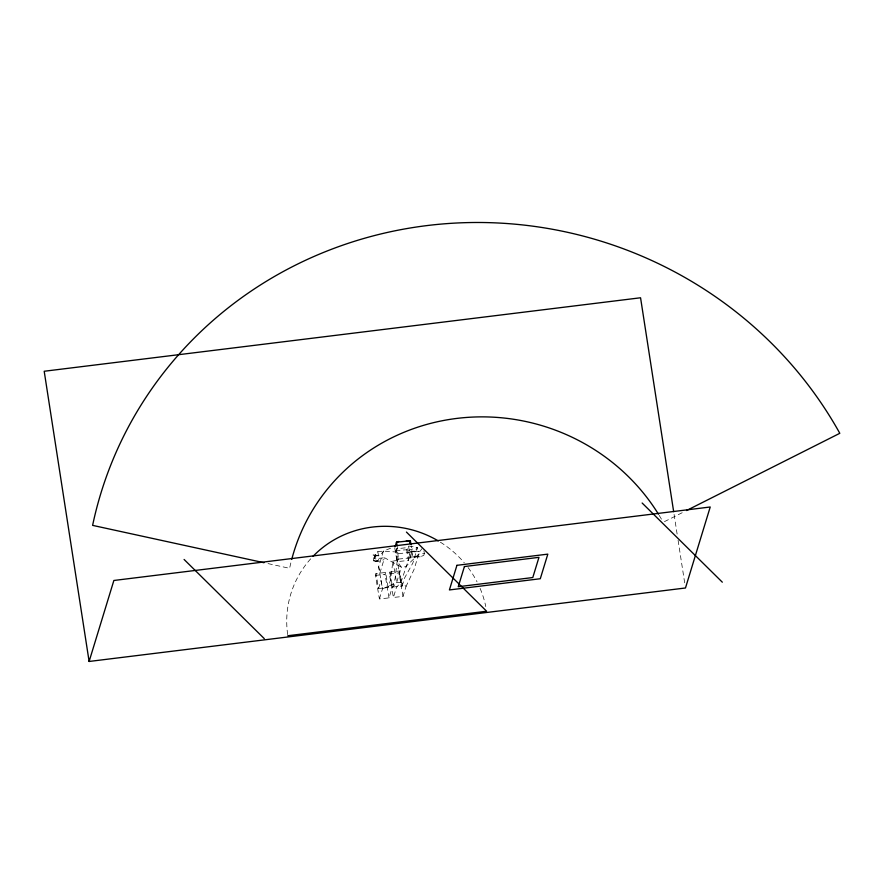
<?xml version="1.0" encoding="UTF-8"?>
<svg xmlns="http://www.w3.org/2000/svg" width="884" height="884" viewBox="0 0 884 884"><rect width="100%" height="100%" fill="white"/><g stroke="black" fill="none" stroke-linecap="round" stroke-linejoin="round"><path stroke-width="0.66" stroke-dasharray="4.42 3.31" d="M394.75 547.903L396.695 559.373L398.353 559.097L397.358 547.295M408.596 546.434L410.541 557.903L412.198 557.638L411.204 545.837M389.977 572.036L392.529 587.086L402.143 586.07L399.59 571.02L389.977 572.036L389.402 573.926L393.391 597.451L403.005 596.435L406.076 586.379L400.949 582.269L397.259 560.544L392.894 560.997L390.662 579.374L388.164 587.54L378.551 588.556L375.998 573.517L385.612 572.5L388.164 587.54M397.259 560.544L395.026 578.909L392.529 587.086M374.949 560.964L373.7 560.843L373.026 555.008L374.275 555.13L374.628 556.08L374.772 561.616L380.396 561.02L383.988 559.605M377.811 551.671L378.938 558.312L378.363 560.202L374.772 561.616L374.628 556.08L377.811 551.671L383.435 551.086L395.966 551.981L397.38 561.627L401.336 567.174L396.584 582.733L392.098 587.849L389.026 597.904L379.413 598.921L375.424 575.396L375.998 573.517M423.911 550.854L424.353 553.517L418.729 554.113L405.701 566.71L401.336 567.174L384.562 557.727L379.811 573.285L378.683 566.644L383.435 551.086L390.54 548.257M378.551 588.556L381.048 580.39L382.485 588.866L379.413 598.921M389.026 597.904L385.037 574.379L385.612 572.5M395.966 551.981L396.341 548.798L407.358 547.627L409.126 558.058L400.949 582.269L396.463 587.396L393.391 597.451M396.341 548.798L398.12 559.218L397.38 561.627L408.386 560.467L406.684 549.815L407.358 547.627M403.005 596.435L399.016 572.909L399.59 571.02M402.143 586.07L404.64 577.893L412.85 563.031L417.602 547.472L407.215 545.815M418.729 554.113L413.977 569.672L406.076 586.379M424.353 553.517L423.779 555.395L420.198 556.809L410.176 556.986L409.502 551.152L420.044 551.284L423.226 546.876M374.628 556.08L380.253 555.495L383.435 551.086M409.502 551.152L414.419 551.881L417.602 547.472L406.971 550.82M664.436 521.648L684.061 511.77M400.949 582.269L396.584 582.733L382.485 588.866L378.683 566.644M414.563 557.406L418.154 555.992M373.026 555.008L380.253 555.495M398.441 553.671L412.287 552.202M414.419 551.881L420.044 551.284M378.938 558.312L384.562 557.727M373.7 560.843L380.396 561.02M410.176 556.986L420.198 556.809M396.695 559.373L398.12 559.218M398.353 559.097L412.198 557.638M375.424 575.396L385.037 574.379M389.402 573.926L399.016 572.909M268.029 563.605L289.62 568.313A201.685 193.673 17 0 1 291.388 560.688M392.894 560.997L396.584 582.733M674.083 514.4L677.243 534.842M678.094 540.29L684.835 583.893M411.811 550.909L412.485 556.743M375.335 554.765L376.009 560.6M287.665 634.557A100.842 96.842 17 0 1 311.367 558.08M440.376 542.19A100.842 96.842 17 0 1 464.299 562.81M468.078 567.539A100.842 96.842 17 0 1 477.04 581.827M480.089 588.357A100.842 96.842 17 0 1 485.78 606.557M395.678 550.975A19.039 4.862 -7.8 0 1 406.684 549.815M659.188 515.361A201.685 193.673 17 0 1 662.558 521.107"/><path stroke-width="1.33" d="M89.118 661.464L113.87 580.479L710.228 506.996L685.476 587.982L89.118 661.464L44.2 371.258L640.557 297.775L673.663 511.681M395.093 546.765L396.496 542.201L398.64 541.505M409.646 543.019L410.342 540.732L406.342 540.688M686.514 510.532L839.8 433.304A403.369 387.358 17 0 0 426.928 225.586A403.369 387.358 17 0 0 92.61 525.372L263.973 562.721M287.83 635.74L486.62 611.242L406.43 532.069M642.138 503.018L722.327 582.191M184.093 559.462L264.283 638.635M410.994 544.555L410.342 540.732L396.496 542.201L397.137 546.025M291.72 559.428A201.685 193.673 17 0 1 456.774 418.419A201.685 193.673 17 0 1 658.492 514.234M313.002 556.356A100.842 96.842 17 0 1 438.287 540.92M456.929 565.329L449.404 589.937L540.29 578.733L547.815 554.135L456.929 565.329M464.42 566.534L458.243 586.722L532.787 577.539L538.964 557.34L464.42 566.545"/></g></svg>
